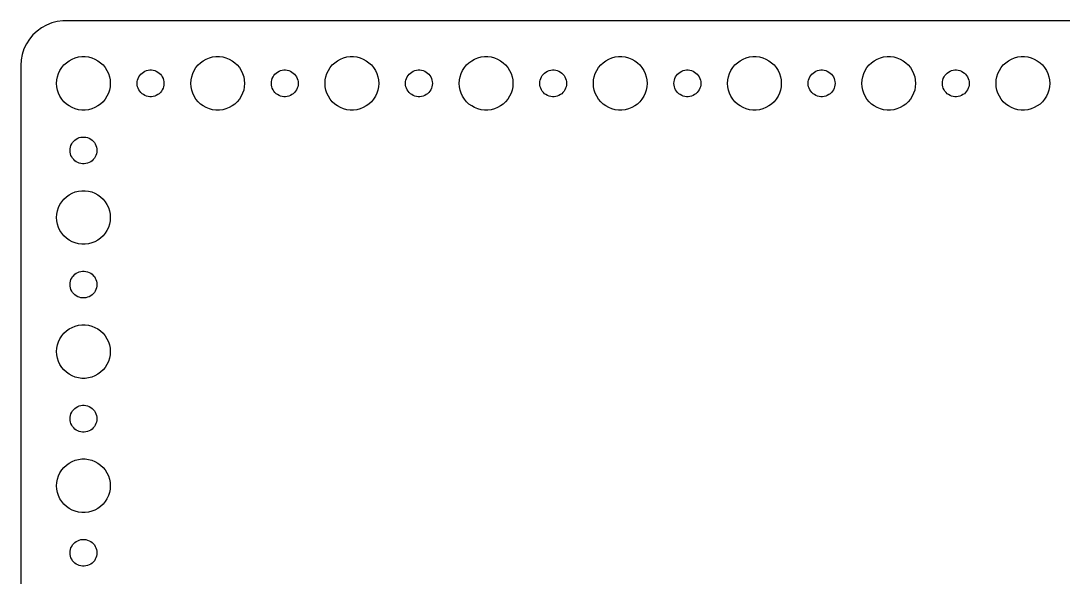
# Model space of a CAD drawing. Header units: metres. Extents: x -120 to 120, y -119 to 119.
# Drawn here: x -119.5 to -3, y 57.3 to 119.5 of the extents above; entities that cross this region are included whole.
import ezdxf

# ---------------------------------------------------------------- set-up
doc = ezdxf.new("R2010")
doc.units = ezdxf.units.M

msp = doc.modelspace()

# ---------------------------------------------------------------- linework, layer by layer
for p, q in [((-116.629, 119.024), (-117.179, 118.722)), ((-116.045, 119.255), (-116.629, 119.024)), ((-115.437, 119.411), (-116.045, 119.255)), ((-114.814, 119.49), (-115.437, 119.411)), ((114.814, 119.49), (-114.814, 119.49)), ((-118.145, 117.923), (-118.545, 117.439)), ((-117.687, 118.353), (-118.145, 117.923)), ((-117.179, 118.722), (-117.687, 118.353)), ((-118.882, 116.909), (-119.149, 116.341)), ((-118.545, 117.439), (-118.882, 116.909)), ((-119.343, 115.743), (-119.461, 115.127)), ((-119.149, 116.341), (-119.343, 115.743)), ((-113.777, 115.214), (-113.427, 115.353)), ((-113.427, 115.353), (-113.062, 115.447)), ((-113.062, 115.447), (-112.688, 115.494)), ((-112.688, 115.494), (-112.312, 115.494)), ((-112.312, 115.494), (-111.938, 115.447)), ((-111.938, 115.447), (-111.573, 115.353)), ((-111.573, 115.353), (-111.223, 115.214)), ((-98.7773, 115.214), (-98.427, 115.353)), ((-98.427, 115.353), (-98.0621, 115.447)), ((-98.0621, 115.447), (-97.6884, 115.494)), ((-97.6884, 115.494), (-97.3116, 115.494)), ((-97.3116, 115.494), (-96.9379, 115.447)), ((-96.9379, 115.447), (-96.573, 115.353)), ((-96.573, 115.353), (-96.2227, 115.214)), ((-83.7773, 115.214), (-83.427, 115.353)), ((-83.427, 115.353), (-83.0621, 115.447)), ((-83.0621, 115.447), (-82.6884, 115.494)), ((-82.6884, 115.494), (-82.3116, 115.494)), ((-82.3116, 115.494), (-81.9379, 115.447)), ((-81.9379, 115.447), (-81.573, 115.353)), ((-81.573, 115.353), (-81.2227, 115.214)), ((-68.7773, 115.214), (-68.427, 115.353)), ((-68.427, 115.353), (-68.0621, 115.447)), ((-68.0621, 115.447), (-67.6884, 115.494)), ((-67.6884, 115.494), (-67.3116, 115.494)), ((-67.3116, 115.494), (-66.9379, 115.447)), ((-66.9379, 115.447), (-66.573, 115.353)), ((-66.573, 115.353), (-66.2227, 115.214)), ((-53.7773, 115.214), (-53.427, 115.353)), ((-53.427, 115.353), (-53.0621, 115.447)), ((-53.0621, 115.447), (-52.6884, 115.494)), ((-52.6884, 115.494), (-52.3116, 115.494)), ((-52.3116, 115.494), (-51.9379, 115.447)), ((-51.9379, 115.447), (-51.5729, 115.353)), ((-51.5729, 115.353), (-51.2227, 115.214)), ((-38.7773, 115.214), (-38.427, 115.353)), ((-38.427, 115.353), (-38.0621, 115.447)), ((-38.0621, 115.447), (-37.6884, 115.494)), ((-37.6884, 115.494), (-37.3116, 115.494)), ((-37.3116, 115.494), (-36.9379, 115.447)), ((-36.9379, 115.447), (-36.5729, 115.353)), ((-36.5729, 115.353), (-36.2227, 115.214)), ((-23.7773, 115.214), (-23.427, 115.353)), ((-23.427, 115.353), (-23.0621, 115.447)), ((-23.0621, 115.447), (-22.6884, 115.494)), ((-22.6884, 115.494), (-22.3116, 115.494)), ((-22.3116, 115.494), (-21.9379, 115.447)), ((-21.9379, 115.447), (-21.5729, 115.353)), ((-21.5729, 115.353), (-21.2227, 115.214)), ((-8.77733, 115.214), (-8.42705, 115.353)), ((-8.42705, 115.353), (-8.06213, 115.447)), ((-8.06213, 115.447), (-7.68837, 115.494)), ((-7.68837, 115.494), (-7.31161, 115.494)), ((-7.31161, 115.494), (-6.93785, 115.447)), ((-6.93785, 115.447), (-6.57294, 115.353)), ((-6.57294, 115.353), (-6.22266, 115.214)), ((-119.461, 115.127), (-119.5, 114.5)), ((-119.5, 114.5), (-119.5, -114.5)), ((-115.129, 113.945), (-114.927, 114.263)), ((-114.927, 114.263), (-114.687, 114.554)), ((-114.687, 114.554), (-114.412, 114.812)), ((-114.412, 114.812), (-114.107, 115.033)), ((-114.107, 115.033), (-113.777, 115.214)), ((-111.223, 115.214), (-110.893, 115.033)), ((-110.893, 115.033), (-110.588, 114.812)), ((-110.588, 114.812), (-110.313, 114.554)), ((-110.313, 114.554), (-110.073, 114.263)), ((-110.073, 114.263), (-109.871, 113.945)), ((-100.129, 113.945), (-99.927, 114.263)), ((-99.927, 114.263), (-99.6869, 114.554)), ((-99.6869, 114.554), (-99.4123, 114.812)), ((-99.4123, 114.812), (-99.1075, 115.033)), ((-99.1075, 115.033), (-98.7773, 115.214)), ((-96.2227, 115.214), (-95.8925, 115.033)), ((-95.8925, 115.033), (-95.5877, 114.812)), ((-95.5877, 114.812), (-95.3131, 114.554)), ((-95.3131, 114.554), (-95.073, 114.263)), ((-95.073, 114.263), (-94.8711, 113.945)), ((-85.1289, 113.945), (-84.927, 114.263)), ((-84.927, 114.263), (-84.6869, 114.554)), ((-84.6869, 114.554), (-84.4123, 114.812)), ((-84.4123, 114.812), (-84.1075, 115.033)), ((-84.1075, 115.033), (-83.7773, 115.214)), ((-81.2227, 115.214), (-80.8925, 115.033)), ((-80.8925, 115.033), (-80.5877, 114.812)), ((-80.5877, 114.812), (-80.3131, 114.554)), ((-80.3131, 114.554), (-80.073, 114.263)), ((-80.073, 114.263), (-79.8711, 113.945)), ((-70.1289, 113.945), (-69.927, 114.263)), ((-69.927, 114.263), (-69.6869, 114.554)), ((-69.6869, 114.554), (-69.4123, 114.812)), ((-69.4123, 114.812), (-69.1075, 115.033)), ((-69.1075, 115.033), (-68.7773, 115.214)), ((-66.2227, 115.214), (-65.8925, 115.033)), ((-65.8925, 115.033), (-65.5877, 114.812)), ((-65.5877, 114.812), (-65.3131, 114.554)), ((-65.3131, 114.554), (-65.073, 114.263)), ((-65.073, 114.263), (-64.8711, 113.945)), ((-55.1289, 113.945), (-54.927, 114.263)), ((-54.927, 114.263), (-54.6869, 114.554)), ((-54.6869, 114.554), (-54.4123, 114.812)), ((-54.4123, 114.812), (-54.1075, 115.033)), ((-54.1075, 115.033), (-53.7773, 115.214)), ((-51.2227, 115.214), (-50.8925, 115.033)), ((-50.8925, 115.033), (-50.5877, 114.812)), ((-50.5877, 114.812), (-50.3131, 114.554)), ((-50.3131, 114.554), (-50.0729, 114.263)), ((-50.0729, 114.263), (-49.8711, 113.945)), ((-40.1289, 113.945), (-39.927, 114.263)), ((-39.927, 114.263), (-39.6869, 114.554)), ((-39.6869, 114.554), (-39.4123, 114.812)), ((-39.4123, 114.812), (-39.1075, 115.033)), ((-39.1075, 115.033), (-38.7773, 115.214)), ((-36.2227, 115.214), (-35.8925, 115.033)), ((-35.8925, 115.033), (-35.5877, 114.812)), ((-35.5877, 114.812), (-35.3131, 114.554)), ((-35.3131, 114.554), (-35.0729, 114.263)), ((-35.0729, 114.263), (-34.8711, 113.945)), ((-25.1289, 113.945), (-24.927, 114.263)), ((-24.927, 114.263), (-24.6869, 114.554)), ((-24.6869, 114.554), (-24.4123, 114.812)), ((-24.4123, 114.812), (-24.1075, 115.033)), ((-24.1075, 115.033), (-23.7773, 115.214)), ((-21.2227, 115.214), (-20.8925, 115.033)), ((-20.8925, 115.033), (-20.5877, 114.812)), ((-20.5877, 114.812), (-20.3131, 114.554)), ((-20.3131, 114.554), (-20.0729, 114.263)), ((-20.0729, 114.263), (-19.8711, 113.945)), ((-10.1289, 113.945), (-9.92705, 114.263)), ((-9.92705, 114.263), (-9.6869, 114.554)), ((-9.6869, 114.554), (-9.41226, 114.812)), ((-9.41226, 114.812), (-9.10747, 115.033)), ((-9.10747, 115.033), (-8.77733, 115.214)), ((-6.22266, 115.214), (-5.89252, 115.033)), ((-5.89252, 115.033), (-5.58772, 114.812)), ((-5.58772, 114.812), (-5.31308, 114.554)), ((-5.31308, 114.554), (-5.07294, 114.263)), ((-5.07294, 114.263), (-4.87108, 113.945)), ((-115.476, 112.876), (-115.406, 113.246)), ((-115.406, 113.246), (-115.289, 113.604)), ((-115.289, 113.604), (-115.129, 113.945)), ((-109.871, 113.945), (-109.711, 113.604)), ((-109.711, 113.604), (-109.594, 113.246)), ((-109.594, 113.246), (-109.524, 112.876)), ((-106.453, 112.873), (-106.395, 113.052)), ((-106.395, 113.052), (-106.314, 113.223)), ((-106.314, 113.223), (-106.214, 113.382)), ((-106.214, 113.382), (-106.093, 113.527)), ((-106.093, 113.527), (-105.956, 113.656)), ((-105.956, 113.656), (-105.804, 113.766)), ((-105.804, 113.766), (-105.639, 113.857)), ((-105.639, 113.857), (-105.464, 113.927)), ((-105.464, 113.927), (-105.281, 113.973)), ((-105.281, 113.973), (-105.094, 113.997)), ((-105.094, 113.997), (-104.906, 113.997)), ((-104.906, 113.997), (-104.719, 113.973)), ((-104.719, 113.973), (-104.536, 113.927)), ((-104.536, 113.927), (-104.361, 113.857)), ((-104.361, 113.857), (-104.196, 113.766)), ((-104.196, 113.766), (-104.044, 113.656)), ((-104.044, 113.656), (-103.907, 113.527)), ((-103.907, 113.527), (-103.786, 113.382)), ((-103.786, 113.382), (-103.686, 113.223)), ((-103.686, 113.223), (-103.605, 113.052)), ((-103.605, 113.052), (-103.547, 112.873)), ((-100.476, 112.876), (-100.406, 113.246)), ((-100.406, 113.246), (-100.289, 113.604)), ((-100.289, 113.604), (-100.129, 113.945)), ((-94.8711, 113.945), (-94.7107, 113.604)), ((-94.7107, 113.604), (-94.5943, 113.246)), ((-94.5943, 113.246), (-94.5237, 112.876)), ((-91.4529, 112.873), (-91.3947, 113.052)), ((-91.3947, 113.052), (-91.3145, 113.223)), ((-91.3145, 113.223), (-91.2135, 113.382)), ((-91.2135, 113.382), (-91.0934, 113.527)), ((-91.0934, 113.527), (-90.9561, 113.656)), ((-90.9561, 113.656), (-90.8037, 113.766)), ((-90.8037, 113.766), (-90.6387, 113.857)), ((-90.6387, 113.857), (-90.4635, 113.927)), ((-90.4635, 113.927), (-90.2811, 113.973)), ((-90.2811, 113.973), (-90.0942, 113.997)), ((-90.0942, 113.997), (-89.9058, 113.997)), ((-89.9058, 113.997), (-89.7189, 113.973)), ((-89.7189, 113.973), (-89.5365, 113.927)), ((-89.5365, 113.927), (-89.3613, 113.857)), ((-89.3613, 113.857), (-89.1963, 113.766)), ((-89.1963, 113.766), (-89.0439, 113.656)), ((-89.0439, 113.656), (-88.9065, 113.527)), ((-88.9065, 113.527), (-88.7865, 113.382)), ((-88.7865, 113.382), (-88.6855, 113.223)), ((-88.6855, 113.223), (-88.6053, 113.052)), ((-88.6053, 113.052), (-88.5471, 112.873)), ((-85.4763, 112.876), (-85.4057, 113.246)), ((-85.4057, 113.246), (-85.2893, 113.604)), ((-85.2893, 113.604), (-85.1289, 113.945)), ((-79.8711, 113.945), (-79.7107, 113.604)), ((-79.7107, 113.604), (-79.5943, 113.246)), ((-79.5943, 113.246), (-79.5237, 112.876)), ((-76.4529, 112.873), (-76.3947, 113.052)), ((-76.3947, 113.052), (-76.3145, 113.223)), ((-76.3145, 113.223), (-76.2135, 113.382)), ((-76.2135, 113.382), (-76.0934, 113.527)), ((-76.0934, 113.527), (-75.9561, 113.656)), ((-75.9561, 113.656), (-75.8037, 113.766)), ((-75.8037, 113.766), (-75.6387, 113.857)), ((-75.6387, 113.857), (-75.4635, 113.927)), ((-75.4635, 113.927), (-75.2811, 113.973)), ((-75.2811, 113.973), (-75.0942, 113.997)), ((-75.0942, 113.997), (-74.9058, 113.997)), ((-74.9058, 113.997), (-74.7189, 113.973)), ((-74.7189, 113.973), (-74.5365, 113.927)), ((-74.5365, 113.927), (-74.3613, 113.857)), ((-74.3613, 113.857), (-74.1963, 113.766)), ((-74.1963, 113.766), (-74.0439, 113.656)), ((-74.0439, 113.656), (-73.9065, 113.527)), ((-73.9065, 113.527), (-73.7865, 113.382)), ((-73.7865, 113.382), (-73.6855, 113.223)), ((-73.6855, 113.223), (-73.6053, 113.052)), ((-73.6053, 113.052), (-73.5471, 112.873)), ((-70.4763, 112.876), (-70.4057, 113.246)), ((-70.4057, 113.246), (-70.2893, 113.604)), ((-70.2893, 113.604), (-70.1289, 113.945)), ((-64.8711, 113.945), (-64.7107, 113.604)), ((-64.7107, 113.604), (-64.5943, 113.246)), ((-64.5943, 113.246), (-64.5237, 112.876)), ((-61.4529, 112.873), (-61.3947, 113.052)), ((-61.3947, 113.052), (-61.3145, 113.223)), ((-61.3145, 113.223), (-61.2135, 113.382)), ((-61.2135, 113.382), (-61.0934, 113.527)), ((-61.0934, 113.527), (-60.9561, 113.656)), ((-60.9561, 113.656), (-60.8037, 113.766)), ((-60.8037, 113.766), (-60.6387, 113.857)), ((-60.6387, 113.857), (-60.4635, 113.927)), ((-60.4635, 113.927), (-60.2811, 113.973)), ((-60.2811, 113.973), (-60.0942, 113.997)), ((-60.0942, 113.997), (-59.9058, 113.997)), ((-59.9058, 113.997), (-59.7189, 113.973)), ((-59.7189, 113.973), (-59.5365, 113.927)), ((-59.5365, 113.927), (-59.3613, 113.857)), ((-59.3613, 113.857), (-59.1963, 113.766)), ((-59.1963, 113.766), (-59.0439, 113.656)), ((-59.0439, 113.656), (-58.9065, 113.527)), ((-58.9065, 113.527), (-58.7865, 113.382)), ((-58.7865, 113.382), (-58.6855, 113.223)), ((-58.6855, 113.223), (-58.6053, 113.052)), ((-58.6053, 113.052), (-58.5471, 112.873)), ((-55.4763, 112.876), (-55.4057, 113.246)), ((-55.4057, 113.246), (-55.2893, 113.604)), ((-55.2893, 113.604), (-55.1289, 113.945)), ((-49.8711, 113.945), (-49.7107, 113.604)), ((-49.7107, 113.604), (-49.5942, 113.246)), ((-49.5942, 113.246), (-49.5237, 112.876)), ((-46.4529, 112.873), (-46.3947, 113.052)), ((-46.3947, 113.052), (-46.3145, 113.223)), ((-46.3145, 113.223), (-46.2135, 113.382)), ((-46.2135, 113.382), (-46.0934, 113.527)), ((-46.0934, 113.527), (-45.9561, 113.656)), ((-45.9561, 113.656), (-45.8037, 113.766)), ((-45.8037, 113.766), (-45.6387, 113.857)), ((-45.6387, 113.857), (-45.4635, 113.927)), ((-45.4635, 113.927), (-45.2811, 113.973)), ((-45.2811, 113.973), (-45.0942, 113.997)), ((-45.0942, 113.997), (-44.9058, 113.997)), ((-44.9058, 113.997), (-44.7189, 113.973)), ((-44.7189, 113.973), (-44.5365, 113.927)), ((-44.5365, 113.927), (-44.3613, 113.857)), ((-44.3613, 113.857), (-44.1963, 113.766)), ((-44.1963, 113.766), (-44.0439, 113.656)), ((-44.0439, 113.656), (-43.9065, 113.527)), ((-43.9065, 113.527), (-43.7865, 113.382)), ((-43.7865, 113.382), (-43.6855, 113.223)), ((-43.6855, 113.223), (-43.6053, 113.052)), ((-43.6053, 113.052), (-43.5471, 112.873)), ((-40.4763, 112.876), (-40.4057, 113.246)), ((-40.4057, 113.246), (-40.2893, 113.604)), ((-40.2893, 113.604), (-40.1289, 113.945)), ((-34.8711, 113.945), (-34.7107, 113.604)), ((-34.7107, 113.604), (-34.5942, 113.246)), ((-34.5942, 113.246), (-34.5237, 112.876)), ((-31.4529, 112.873), (-31.3947, 113.052)), ((-31.3947, 113.052), (-31.3145, 113.223)), ((-31.3145, 113.223), (-31.2135, 113.382)), ((-31.2135, 113.382), (-31.0934, 113.527)), ((-31.0934, 113.527), (-30.9561, 113.656)), ((-30.9561, 113.656), (-30.8037, 113.766)), ((-30.8037, 113.766), (-30.6387, 113.857)), ((-30.6387, 113.857), (-30.4635, 113.927)), ((-30.4635, 113.927), (-30.2811, 113.973)), ((-30.2811, 113.973), (-30.0942, 113.997)), ((-30.0942, 113.997), (-29.9058, 113.997)), ((-29.9058, 113.997), (-29.7189, 113.973)), ((-29.7189, 113.973), (-29.5365, 113.927)), ((-29.5365, 113.927), (-29.3613, 113.857)), ((-29.3613, 113.857), (-29.1963, 113.766)), ((-29.1963, 113.766), (-29.0439, 113.656)), ((-29.0439, 113.656), (-28.9065, 113.527)), ((-28.9065, 113.527), (-28.7865, 113.382)), ((-28.7865, 113.382), (-28.6855, 113.223)), ((-28.6855, 113.223), (-28.6053, 113.052)), ((-28.6053, 113.052), (-28.5471, 112.873)), ((-25.4763, 112.876), (-25.4057, 113.246)), ((-25.4057, 113.246), (-25.2893, 113.604)), ((-25.2893, 113.604), (-25.1289, 113.945)), ((-19.8711, 113.945), (-19.7107, 113.604)), ((-19.7107, 113.604), (-19.5942, 113.246)), ((-19.5942, 113.246), (-19.5237, 112.876)), ((-16.4529, 112.873), (-16.3947, 113.052)), ((-16.3947, 113.052), (-16.3145, 113.223)), ((-16.3145, 113.223), (-16.2135, 113.382)), ((-16.2135, 113.382), (-16.0934, 113.527)), ((-16.0934, 113.527), (-15.9561, 113.656)), ((-15.9561, 113.656), (-15.8037, 113.766)), ((-15.8037, 113.766), (-15.6387, 113.857)), ((-15.6387, 113.857), (-15.4635, 113.927)), ((-15.4635, 113.927), (-15.2811, 113.973)), ((-15.2811, 113.973), (-15.0942, 113.997)), ((-15.0942, 113.997), (-14.9058, 113.997)), ((-14.9058, 113.997), (-14.7189, 113.973)), ((-14.7189, 113.973), (-14.5365, 113.927)), ((-14.5365, 113.927), (-14.3613, 113.857)), ((-14.3613, 113.857), (-14.1963, 113.766)), ((-14.1963, 113.766), (-14.0439, 113.656)), ((-14.0439, 113.656), (-13.9065, 113.527)), ((-13.9065, 113.527), (-13.7865, 113.382)), ((-13.7865, 113.382), (-13.6855, 113.223)), ((-13.6855, 113.223), (-13.6053, 113.052)), ((-13.6053, 113.052), (-13.5471, 112.873)), ((-10.4763, 112.876), (-10.4057, 113.246)), ((-10.4057, 113.246), (-10.2893, 113.604)), ((-10.2893, 113.604), (-10.1289, 113.945)), ((-4.87108, 113.945), (-4.71066, 113.604)), ((-4.71066, 113.604), (-4.59424, 113.246)), ((-4.59424, 113.246), (-4.52365, 112.876)), ((-115.5, 112.5), (-115.476, 112.876)), ((-115.476, 112.124), (-115.5, 112.5)), ((-115.406, 111.754), (-115.476, 112.124)), ((-109.524, 112.124), (-109.594, 111.754)), ((-109.524, 112.876), (-109.5, 112.5)), ((-109.5, 112.5), (-109.524, 112.124)), ((-106.5, 112.5), (-106.488, 112.688)), ((-106.488, 112.312), (-106.5, 112.5)), ((-106.488, 112.688), (-106.453, 112.873)), ((-106.453, 112.127), (-106.488, 112.312)), ((-106.395, 111.948), (-106.453, 112.127)), ((-106.314, 111.777), (-106.395, 111.948)), ((-103.605, 111.948), (-103.686, 111.777)), ((-103.547, 112.127), (-103.605, 111.948)), ((-103.547, 112.873), (-103.512, 112.688)), ((-103.512, 112.312), (-103.547, 112.127)), ((-103.512, 112.688), (-103.5, 112.5)), ((-103.5, 112.5), (-103.512, 112.312)), ((-100.5, 112.5), (-100.476, 112.876)), ((-100.476, 112.124), (-100.5, 112.5)), ((-100.406, 111.754), (-100.476, 112.124)), ((-94.5237, 112.124), (-94.5943, 111.754)), ((-94.5237, 112.876), (-94.5, 112.5)), ((-94.5, 112.5), (-94.5237, 112.124)), ((-91.5, 112.5), (-91.4882, 112.688)), ((-91.4882, 112.312), (-91.5, 112.5)), ((-91.4882, 112.688), (-91.4529, 112.873)), ((-91.4529, 112.127), (-91.4882, 112.312)), ((-91.3947, 111.948), (-91.4529, 112.127)), ((-91.3145, 111.777), (-91.3947, 111.948)), ((-88.6053, 111.948), (-88.6855, 111.777)), ((-88.5471, 112.127), (-88.6053, 111.948)), ((-88.5471, 112.873), (-88.5118, 112.688)), ((-88.5118, 112.312), (-88.5471, 112.127)), ((-88.5118, 112.688), (-88.5, 112.5)), ((-88.5, 112.5), (-88.5118, 112.312)), ((-85.5, 112.5), (-85.4763, 112.876)), ((-85.4763, 112.124), (-85.5, 112.5)), ((-85.4057, 111.754), (-85.4763, 112.124)), ((-79.5237, 112.124), (-79.5943, 111.754)), ((-79.5237, 112.876), (-79.5, 112.5)), ((-79.5, 112.5), (-79.5237, 112.124)), ((-76.5, 112.5), (-76.4882, 112.688)), ((-76.4882, 112.312), (-76.5, 112.5)), ((-76.4882, 112.688), (-76.4529, 112.873)), ((-76.4529, 112.127), (-76.4882, 112.312)), ((-76.3947, 111.948), (-76.4529, 112.127)), ((-76.3145, 111.777), (-76.3947, 111.948)), ((-73.6053, 111.948), (-73.6855, 111.777)), ((-73.5471, 112.127), (-73.6053, 111.948)), ((-73.5471, 112.873), (-73.5118, 112.688)), ((-73.5118, 112.312), (-73.5471, 112.127)), ((-73.5118, 112.688), (-73.5, 112.5)), ((-73.5, 112.5), (-73.5118, 112.312)), ((-70.5, 112.5), (-70.4763, 112.876)), ((-70.4763, 112.124), (-70.5, 112.5)), ((-70.4057, 111.754), (-70.4763, 112.124)), ((-64.5237, 112.124), (-64.5943, 111.754)), ((-64.5237, 112.876), (-64.5, 112.5)), ((-64.5, 112.5), (-64.5237, 112.124)), ((-61.5, 112.5), (-61.4882, 112.688)), ((-61.4882, 112.312), (-61.5, 112.5)), ((-61.4882, 112.688), (-61.4529, 112.873)), ((-61.4529, 112.127), (-61.4882, 112.312)), ((-61.3947, 111.948), (-61.4529, 112.127)), ((-61.3145, 111.777), (-61.3947, 111.948)), ((-58.6053, 111.948), (-58.6855, 111.777)), ((-58.5471, 112.127), (-58.6053, 111.948)), ((-58.5471, 112.873), (-58.5118, 112.688)), ((-58.5118, 112.312), (-58.5471, 112.127)), ((-58.5118, 112.688), (-58.5, 112.5)), ((-58.5, 112.5), (-58.5118, 112.312)), ((-55.5, 112.5), (-55.4763, 112.876)), ((-55.4763, 112.124), (-55.5, 112.5)), ((-55.4057, 111.754), (-55.4763, 112.124)), ((-49.5237, 112.124), (-49.5942, 111.754)), ((-49.5237, 112.876), (-49.5, 112.5)), ((-49.5, 112.5), (-49.5237, 112.124)), ((-46.5, 112.5), (-46.4882, 112.688)), ((-46.4882, 112.312), (-46.5, 112.5)), ((-46.4882, 112.688), (-46.4529, 112.873)), ((-46.4529, 112.127), (-46.4882, 112.312)), ((-46.3947, 111.948), (-46.4529, 112.127)), ((-46.3145, 111.777), (-46.3947, 111.948)), ((-43.6053, 111.948), (-43.6855, 111.777)), ((-43.5471, 112.127), (-43.6053, 111.948)), ((-43.5471, 112.873), (-43.5118, 112.688)), ((-43.5118, 112.312), (-43.5471, 112.127)), ((-43.5118, 112.688), (-43.5, 112.5)), ((-43.5, 112.5), (-43.5118, 112.312)), ((-40.5, 112.5), (-40.4763, 112.876)), ((-40.4763, 112.124), (-40.5, 112.5)), ((-40.4057, 111.754), (-40.4763, 112.124)), ((-34.5237, 112.124), (-34.5942, 111.754)), ((-34.5237, 112.876), (-34.5, 112.5)), ((-34.5, 112.5), (-34.5237, 112.124)), ((-31.5, 112.5), (-31.4882, 112.688)), ((-31.4882, 112.312), (-31.5, 112.5)), ((-31.4882, 112.688), (-31.4529, 112.873)), ((-31.4529, 112.127), (-31.4882, 112.312)), ((-31.3947, 111.948), (-31.4529, 112.127)), ((-31.3145, 111.777), (-31.3947, 111.948)), ((-28.6053, 111.948), (-28.6855, 111.777)), ((-28.5471, 112.127), (-28.6053, 111.948)), ((-28.5471, 112.873), (-28.5118, 112.688)), ((-28.5118, 112.312), (-28.5471, 112.127)), ((-28.5118, 112.688), (-28.5, 112.5)), ((-28.5, 112.5), (-28.5118, 112.312)), ((-25.5, 112.5), (-25.4763, 112.876)), ((-25.4763, 112.124), (-25.5, 112.5)), ((-25.4057, 111.754), (-25.4763, 112.124)), ((-19.5237, 112.124), (-19.5942, 111.754)), ((-19.5237, 112.876), (-19.5, 112.5)), ((-19.5, 112.5), (-19.5237, 112.124)), ((-16.5, 112.5), (-16.4882, 112.688)), ((-16.4882, 112.312), (-16.5, 112.5)), ((-16.4882, 112.688), (-16.4529, 112.873)), ((-16.4529, 112.127), (-16.4882, 112.312)), ((-16.3947, 111.948), (-16.4529, 112.127)), ((-16.3145, 111.777), (-16.3947, 111.948)), ((-13.6053, 111.948), (-13.6855, 111.777)), ((-13.5471, 112.127), (-13.6053, 111.948)), ((-13.5471, 112.873), (-13.5118, 112.688)), ((-13.5118, 112.312), (-13.5471, 112.127)), ((-13.5118, 112.688), (-13.5, 112.5)), ((-13.5, 112.5), (-13.5118, 112.312)), ((-10.5, 112.5), (-10.4763, 112.876)), ((-10.4763, 112.124), (-10.5, 112.5)), ((-10.4057, 111.754), (-10.4763, 112.124)), ((-4.52365, 112.124), (-4.59424, 111.754)), ((-4.52365, 112.876), (-4.5, 112.5)), ((-4.5, 112.5), (-4.52365, 112.124)), ((-115.289, 111.396), (-115.406, 111.754)), ((-115.129, 111.055), (-115.289, 111.396)), ((-114.927, 110.737), (-115.129, 111.055)), ((-114.687, 110.446), (-114.927, 110.737)), ((-110.073, 110.737), (-110.313, 110.446)), ((-109.871, 111.055), (-110.073, 110.737)), ((-109.711, 111.396), (-109.871, 111.055)), ((-109.594, 111.754), (-109.711, 111.396)), ((-106.214, 111.618), (-106.314, 111.777)), ((-106.093, 111.473), (-106.214, 111.618)), ((-105.956, 111.344), (-106.093, 111.473)), ((-105.804, 111.234), (-105.956, 111.344)), ((-105.639, 111.143), (-105.804, 111.234)), ((-105.464, 111.073), (-105.639, 111.143)), ((-105.281, 111.027), (-105.464, 111.073)), ((-105.094, 111.003), (-105.281, 111.027)), ((-104.906, 111.003), (-105.094, 111.003)), ((-104.719, 111.027), (-104.906, 111.003)), ((-104.536, 111.073), (-104.719, 111.027)), ((-104.361, 111.143), (-104.536, 111.073)), ((-104.196, 111.234), (-104.361, 111.143)), ((-104.044, 111.344), (-104.196, 111.234)), ((-103.907, 111.473), (-104.044, 111.344)), ((-103.786, 111.618), (-103.907, 111.473)), ((-103.686, 111.777), (-103.786, 111.618)), ((-100.289, 111.396), (-100.406, 111.754)), ((-100.129, 111.055), (-100.289, 111.396)), ((-99.927, 110.737), (-100.129, 111.055)), ((-99.6869, 110.446), (-99.927, 110.737)), ((-95.073, 110.737), (-95.3131, 110.446)), ((-94.8711, 111.055), (-95.073, 110.737)), ((-94.7107, 111.396), (-94.8711, 111.055)), ((-94.5943, 111.754), (-94.7107, 111.396)), ((-91.2135, 111.618), (-91.3145, 111.777)), ((-91.0934, 111.473), (-91.2135, 111.618)), ((-90.9561, 111.344), (-91.0934, 111.473)), ((-90.8037, 111.234), (-90.9561, 111.344)), ((-90.6387, 111.143), (-90.8037, 111.234)), ((-90.4635, 111.073), (-90.6387, 111.143)), ((-90.2811, 111.027), (-90.4635, 111.073)), ((-90.0942, 111.003), (-90.2811, 111.027)), ((-89.9058, 111.003), (-90.0942, 111.003)), ((-89.7189, 111.027), (-89.9058, 111.003)), ((-89.5365, 111.073), (-89.7189, 111.027)), ((-89.3613, 111.143), (-89.5365, 111.073)), ((-89.1963, 111.234), (-89.3613, 111.143)), ((-89.0439, 111.344), (-89.1963, 111.234)), ((-88.9065, 111.473), (-89.0439, 111.344)), ((-88.7865, 111.618), (-88.9065, 111.473)), ((-88.6855, 111.777), (-88.7865, 111.618)), ((-85.2893, 111.396), (-85.4057, 111.754)), ((-85.1289, 111.055), (-85.2893, 111.396)), ((-84.927, 110.737), (-85.1289, 111.055)), ((-84.6869, 110.446), (-84.927, 110.737)), ((-80.073, 110.737), (-80.3131, 110.446)), ((-79.8711, 111.055), (-80.073, 110.737)), ((-79.7107, 111.396), (-79.8711, 111.055)), ((-79.5943, 111.754), (-79.7107, 111.396)), ((-76.2135, 111.618), (-76.3145, 111.777)), ((-76.0934, 111.473), (-76.2135, 111.618)), ((-75.9561, 111.344), (-76.0934, 111.473)), ((-75.8037, 111.234), (-75.9561, 111.344)), ((-75.6387, 111.143), (-75.8037, 111.234)), ((-75.4635, 111.073), (-75.6387, 111.143)), ((-75.2811, 111.027), (-75.4635, 111.073)), ((-75.0942, 111.003), (-75.2811, 111.027)), ((-74.9058, 111.003), (-75.0942, 111.003)), ((-74.7189, 111.027), (-74.9058, 111.003)), ((-74.5365, 111.073), (-74.7189, 111.027)), ((-74.3613, 111.143), (-74.5365, 111.073)), ((-74.1963, 111.234), (-74.3613, 111.143)), ((-74.0439, 111.344), (-74.1963, 111.234)), ((-73.9065, 111.473), (-74.0439, 111.344)), ((-73.7865, 111.618), (-73.9065, 111.473)), ((-73.6855, 111.777), (-73.7865, 111.618)), ((-70.2893, 111.396), (-70.4057, 111.754)), ((-70.1289, 111.055), (-70.2893, 111.396)), ((-69.927, 110.737), (-70.1289, 111.055)), ((-69.6869, 110.446), (-69.927, 110.737)), ((-65.073, 110.737), (-65.3131, 110.446)), ((-64.8711, 111.055), (-65.073, 110.737)), ((-64.7107, 111.396), (-64.8711, 111.055)), ((-64.5943, 111.754), (-64.7107, 111.396)), ((-61.2135, 111.618), (-61.3145, 111.777)), ((-61.0934, 111.473), (-61.2135, 111.618)), ((-60.9561, 111.344), (-61.0934, 111.473)), ((-60.8037, 111.234), (-60.9561, 111.344)), ((-60.6387, 111.143), (-60.8037, 111.234)), ((-60.4635, 111.073), (-60.6387, 111.143)), ((-60.2811, 111.027), (-60.4635, 111.073)), ((-60.0942, 111.003), (-60.2811, 111.027)), ((-59.9058, 111.003), (-60.0942, 111.003)), ((-59.7189, 111.027), (-59.9058, 111.003)), ((-59.5365, 111.073), (-59.7189, 111.027)), ((-59.3613, 111.143), (-59.5365, 111.073)), ((-59.1963, 111.234), (-59.3613, 111.143)), ((-59.0439, 111.344), (-59.1963, 111.234)), ((-58.9065, 111.473), (-59.0439, 111.344)), ((-58.7865, 111.618), (-58.9065, 111.473)), ((-58.6855, 111.777), (-58.7865, 111.618)), ((-55.2893, 111.396), (-55.4057, 111.754)), ((-55.1289, 111.055), (-55.2893, 111.396)), ((-54.927, 110.737), (-55.1289, 111.055)), ((-54.6869, 110.446), (-54.927, 110.737)), ((-50.0729, 110.737), (-50.3131, 110.446)), ((-49.8711, 111.055), (-50.0729, 110.737)), ((-49.7107, 111.396), (-49.8711, 111.055)), ((-49.5942, 111.754), (-49.7107, 111.396)), ((-46.2135, 111.618), (-46.3145, 111.777)), ((-46.0934, 111.473), (-46.2135, 111.618)), ((-45.9561, 111.344), (-46.0934, 111.473)), ((-45.8037, 111.234), (-45.9561, 111.344)), ((-45.6387, 111.143), (-45.8037, 111.234)), ((-45.4635, 111.073), (-45.6387, 111.143)), ((-45.2811, 111.027), (-45.4635, 111.073)), ((-45.0942, 111.003), (-45.2811, 111.027)), ((-44.9058, 111.003), (-45.0942, 111.003)), ((-44.7189, 111.027), (-44.9058, 111.003)), ((-44.5365, 111.073), (-44.7189, 111.027)), ((-44.3613, 111.143), (-44.5365, 111.073)), ((-44.1963, 111.234), (-44.3613, 111.143)), ((-44.0439, 111.344), (-44.1963, 111.234)), ((-43.9065, 111.473), (-44.0439, 111.344)), ((-43.7865, 111.618), (-43.9065, 111.473)), ((-43.6855, 111.777), (-43.7865, 111.618)), ((-40.2893, 111.396), (-40.4057, 111.754)), ((-40.1289, 111.055), (-40.2893, 111.396)), ((-39.927, 110.737), (-40.1289, 111.055)), ((-39.6869, 110.446), (-39.927, 110.737)), ((-35.0729, 110.737), (-35.3131, 110.446)), ((-34.8711, 111.055), (-35.0729, 110.737)), ((-34.7107, 111.396), (-34.8711, 111.055)), ((-34.5942, 111.754), (-34.7107, 111.396)), ((-31.2135, 111.618), (-31.3145, 111.777)), ((-31.0934, 111.473), (-31.2135, 111.618)), ((-30.9561, 111.344), (-31.0934, 111.473)), ((-30.8037, 111.234), (-30.9561, 111.344)), ((-30.6387, 111.143), (-30.8037, 111.234)), ((-30.4635, 111.073), (-30.6387, 111.143)), ((-30.2811, 111.027), (-30.4635, 111.073)), ((-30.0942, 111.003), (-30.2811, 111.027)), ((-29.9058, 111.003), (-30.0942, 111.003)), ((-29.7189, 111.027), (-29.9058, 111.003)), ((-29.5365, 111.073), (-29.7189, 111.027)), ((-29.3613, 111.143), (-29.5365, 111.073)), ((-29.1963, 111.234), (-29.3613, 111.143)), ((-29.0439, 111.344), (-29.1963, 111.234)), ((-28.9065, 111.473), (-29.0439, 111.344)), ((-28.7865, 111.618), (-28.9065, 111.473)), ((-28.6855, 111.777), (-28.7865, 111.618)), ((-25.2893, 111.396), (-25.4057, 111.754)), ((-25.1289, 111.055), (-25.2893, 111.396)), ((-24.927, 110.737), (-25.1289, 111.055)), ((-24.6869, 110.446), (-24.927, 110.737)), ((-20.0729, 110.737), (-20.3131, 110.446)), ((-19.8711, 111.055), (-20.0729, 110.737)), ((-19.7107, 111.396), (-19.8711, 111.055)), ((-19.5942, 111.754), (-19.7107, 111.396)), ((-16.2135, 111.618), (-16.3145, 111.777)), ((-16.0934, 111.473), (-16.2135, 111.618)), ((-15.9561, 111.344), (-16.0934, 111.473)), ((-15.8037, 111.234), (-15.9561, 111.344)), ((-15.6387, 111.143), (-15.8037, 111.234)), ((-15.4635, 111.073), (-15.6387, 111.143)), ((-15.2811, 111.027), (-15.4635, 111.073)), ((-15.0942, 111.003), (-15.2811, 111.027)), ((-14.9058, 111.003), (-15.0942, 111.003)), ((-14.7189, 111.027), (-14.9058, 111.003)), ((-14.5365, 111.073), (-14.7189, 111.027)), ((-14.3613, 111.143), (-14.5365, 111.073)), ((-14.1963, 111.234), (-14.3613, 111.143)), ((-14.0439, 111.344), (-14.1963, 111.234)), ((-13.9065, 111.473), (-14.0439, 111.344)), ((-13.7865, 111.618), (-13.9065, 111.473)), ((-13.6855, 111.777), (-13.7865, 111.618)), ((-10.2893, 111.396), (-10.4057, 111.754)), ((-10.1289, 111.055), (-10.2893, 111.396)), ((-9.92705, 110.737), (-10.1289, 111.055)), ((-9.6869, 110.446), (-9.92705, 110.737)), ((-5.07294, 110.737), (-5.31308, 110.446)), ((-4.87108, 111.055), (-5.07294, 110.737)), ((-4.71066, 111.396), (-4.87108, 111.055)), ((-4.59424, 111.754), (-4.71066, 111.396)), ((-114.412, 110.188), (-114.687, 110.446)), ((-114.107, 109.967), (-114.412, 110.188)), ((-113.777, 109.786), (-114.107, 109.967)), ((-113.427, 109.647), (-113.777, 109.786)), ((-113.062, 109.553), (-113.427, 109.647)), ((-112.688, 109.506), (-113.062, 109.553)), ((-111.938, 109.553), (-112.312, 109.506)), ((-111.573, 109.647), (-111.938, 109.553)), ((-111.223, 109.786), (-111.573, 109.647)), ((-110.893, 109.967), (-111.223, 109.786)), ((-110.588, 110.188), (-110.893, 109.967)), ((-110.313, 110.446), (-110.588, 110.188)), ((-99.4123, 110.188), (-99.6869, 110.446)), ((-99.1075, 109.967), (-99.4123, 110.188)), ((-98.7773, 109.786), (-99.1075, 109.967)), ((-98.427, 109.647), (-98.7773, 109.786)), ((-98.0621, 109.553), (-98.427, 109.647)), ((-97.6884, 109.506), (-98.0621, 109.553)), ((-96.9379, 109.553), (-97.3116, 109.506)), ((-96.573, 109.647), (-96.9379, 109.553)), ((-96.2227, 109.786), (-96.573, 109.647)), ((-95.8925, 109.967), (-96.2227, 109.786)), ((-95.5877, 110.188), (-95.8925, 109.967)), ((-95.3131, 110.446), (-95.5877, 110.188)), ((-84.4123, 110.188), (-84.6869, 110.446)), ((-84.1075, 109.967), (-84.4123, 110.188)), ((-83.7773, 109.786), (-84.1075, 109.967)), ((-83.427, 109.647), (-83.7773, 109.786)), ((-83.0621, 109.553), (-83.427, 109.647)), ((-82.6884, 109.506), (-83.0621, 109.553)), ((-81.9379, 109.553), (-82.3116, 109.506)), ((-81.573, 109.647), (-81.9379, 109.553)), ((-81.2227, 109.786), (-81.573, 109.647)), ((-80.8925, 109.967), (-81.2227, 109.786)), ((-80.5877, 110.188), (-80.8925, 109.967)), ((-80.3131, 110.446), (-80.5877, 110.188)), ((-69.4123, 110.188), (-69.6869, 110.446)), ((-69.1075, 109.967), (-69.4123, 110.188)), ((-68.7773, 109.786), (-69.1075, 109.967)), ((-68.427, 109.647), (-68.7773, 109.786)), ((-68.0621, 109.553), (-68.427, 109.647)), ((-67.6884, 109.506), (-68.0621, 109.553)), ((-66.9379, 109.553), (-67.3116, 109.506)), ((-66.573, 109.647), (-66.9379, 109.553)), ((-66.2227, 109.786), (-66.573, 109.647)), ((-65.8925, 109.967), (-66.2227, 109.786)), ((-65.5877, 110.188), (-65.8925, 109.967)), ((-65.3131, 110.446), (-65.5877, 110.188)), ((-54.4123, 110.188), (-54.6869, 110.446)), ((-54.1075, 109.967), (-54.4123, 110.188)), ((-53.7773, 109.786), (-54.1075, 109.967)), ((-53.427, 109.647), (-53.7773, 109.786)), ((-53.0621, 109.553), (-53.427, 109.647)), ((-52.6884, 109.506), (-53.0621, 109.553)), ((-51.9379, 109.553), (-52.3116, 109.506)), ((-51.5729, 109.647), (-51.9379, 109.553)), ((-51.2227, 109.786), (-51.5729, 109.647)), ((-50.8925, 109.967), (-51.2227, 109.786)), ((-50.5877, 110.188), (-50.8925, 109.967)), ((-50.3131, 110.446), (-50.5877, 110.188)), ((-39.4123, 110.188), (-39.6869, 110.446)), ((-39.1075, 109.967), (-39.4123, 110.188)), ((-38.7773, 109.786), (-39.1075, 109.967)), ((-38.427, 109.647), (-38.7773, 109.786)), ((-38.0621, 109.553), (-38.427, 109.647)), ((-37.6884, 109.506), (-38.0621, 109.553)), ((-36.9379, 109.553), (-37.3116, 109.506)), ((-36.5729, 109.647), (-36.9379, 109.553)), ((-36.2227, 109.786), (-36.5729, 109.647)), ((-35.8925, 109.967), (-36.2227, 109.786)), ((-35.5877, 110.188), (-35.8925, 109.967)), ((-35.3131, 110.446), (-35.5877, 110.188)), ((-24.4123, 110.188), (-24.6869, 110.446)), ((-24.1075, 109.967), (-24.4123, 110.188)), ((-23.7773, 109.786), (-24.1075, 109.967)), ((-23.427, 109.647), (-23.7773, 109.786)), ((-23.0621, 109.553), (-23.427, 109.647)), ((-22.6884, 109.506), (-23.0621, 109.553)), ((-21.9379, 109.553), (-22.3116, 109.506)), ((-21.5729, 109.647), (-21.9379, 109.553)), ((-21.2227, 109.786), (-21.5729, 109.647)), ((-20.8925, 109.967), (-21.2227, 109.786)), ((-20.5877, 110.188), (-20.8925, 109.967)), ((-20.3131, 110.446), (-20.5877, 110.188)), ((-9.41226, 110.188), (-9.6869, 110.446)), ((-9.10747, 109.967), (-9.41226, 110.188)), ((-8.77733, 109.786), (-9.10747, 109.967)), ((-8.42705, 109.647), (-8.77733, 109.786)), ((-8.06213, 109.553), (-8.42705, 109.647)), ((-7.68837, 109.506), (-8.06213, 109.553)), ((-6.93785, 109.553), (-7.31161, 109.506)), ((-6.57294, 109.647), (-6.93785, 109.553)), ((-6.22266, 109.786), (-6.57294, 109.647)), ((-5.89252, 109.967), (-6.22266, 109.786)), ((-5.58772, 110.188), (-5.89252, 109.967)), ((-5.31308, 110.446), (-5.58772, 110.188)), ((-112.312, 109.506), (-112.688, 109.506)), ((-97.3116, 109.506), (-97.6884, 109.506)), ((-82.3116, 109.506), (-82.6884, 109.506)), ((-67.3116, 109.506), (-67.6884, 109.506)), ((-52.3116, 109.506), (-52.6884, 109.506)), ((-37.3116, 109.506), (-37.6884, 109.506)), ((-22.3116, 109.506), (-22.6884, 109.506)), ((-7.31161, 109.506), (-7.68837, 109.506)), ((-113.714, 105.882), (-113.593, 106.027)), ((-113.593, 106.027), (-113.456, 106.156)), ((-113.456, 106.156), (-113.304, 106.266)), ((-113.304, 106.266), (-113.139, 106.357)), ((-113.139, 106.357), (-112.964, 106.427)), ((-112.964, 106.427), (-112.781, 106.473)), ((-112.781, 106.473), (-112.594, 106.497)), ((-112.594, 106.497), (-112.406, 106.497)), ((-112.406, 106.497), (-112.219, 106.473)), ((-112.219, 106.473), (-112.036, 106.427)), ((-112.036, 106.427), (-111.861, 106.357)), ((-111.861, 106.357), (-111.696, 106.266)), ((-111.696, 106.266), (-111.544, 106.156)), ((-111.544, 106.156), (-111.407, 106.027)), ((-111.407, 106.027), (-111.286, 105.882)), ((-114, 105), (-113.988, 105.188)), ((-113.988, 104.812), (-114, 105)), ((-113.988, 105.188), (-113.953, 105.373)), ((-113.953, 105.373), (-113.895, 105.552)), ((-113.895, 105.552), (-113.814, 105.723)), ((-113.814, 105.723), (-113.714, 105.882)), ((-111.286, 105.882), (-111.186, 105.723)), ((-111.186, 105.723), (-111.105, 105.552)), ((-111.105, 105.552), (-111.047, 105.373)), ((-111.047, 105.373), (-111.012, 105.188)), ((-111.012, 105.188), (-111, 105)), ((-111, 105), (-111.012, 104.812)), ((-113.953, 104.627), (-113.988, 104.812)), ((-113.895, 104.448), (-113.953, 104.627)), ((-113.814, 104.277), (-113.895, 104.448)), ((-113.714, 104.118), (-113.814, 104.277)), ((-113.593, 103.973), (-113.714, 104.118)), ((-113.456, 103.844), (-113.593, 103.973)), ((-113.304, 103.734), (-113.456, 103.844)), ((-113.139, 103.643), (-113.304, 103.734)), ((-111.696, 103.734), (-111.861, 103.643)), ((-111.544, 103.844), (-111.696, 103.734)), ((-111.407, 103.973), (-111.544, 103.844)), ((-111.286, 104.118), (-111.407, 103.973)), ((-111.186, 104.277), (-111.286, 104.118)), ((-111.105, 104.448), (-111.186, 104.277)), ((-111.047, 104.627), (-111.105, 104.448)), ((-111.012, 104.812), (-111.047, 104.627)), ((-112.964, 103.573), (-113.139, 103.643)), ((-112.781, 103.527), (-112.964, 103.573)), ((-112.594, 103.503), (-112.781, 103.527)), ((-112.406, 103.503), (-112.594, 103.503)), ((-112.219, 103.527), (-112.406, 103.503)), ((-112.036, 103.573), (-112.219, 103.527)), ((-111.861, 103.643), (-112.036, 103.573)), ((-114.107, 100.033), (-113.777, 100.214)), ((-113.777, 100.214), (-113.427, 100.353)), ((-113.427, 100.353), (-113.062, 100.447)), ((-113.062, 100.447), (-112.688, 100.494)), ((-112.688, 100.494), (-112.312, 100.494)), ((-112.312, 100.494), (-111.938, 100.447)), ((-111.938, 100.447), (-111.573, 100.353)), ((-111.573, 100.353), (-111.223, 100.214)), ((-111.223, 100.214), (-110.893, 100.033)), ((-115.129, 98.9453), (-114.927, 99.2634)), ((-114.927, 99.2634), (-114.687, 99.5536)), ((-114.687, 99.5536), (-114.412, 99.8115)), ((-114.412, 99.8115), (-114.107, 100.033)), ((-110.893, 100.033), (-110.588, 99.8115)), ((-110.588, 99.8115), (-110.313, 99.5536)), ((-110.313, 99.5536), (-110.073, 99.2634)), ((-110.073, 99.2634), (-109.871, 98.9453)), ((-115.5, 97.5), (-115.476, 97.876)), ((-115.476, 97.876), (-115.406, 98.2461)), ((-115.406, 98.2461), (-115.289, 98.6044)), ((-115.289, 98.6044), (-115.129, 98.9453)), ((-109.871, 98.9453), (-109.711, 98.6044)), ((-109.711, 98.6044), (-109.594, 98.2461)), ((-109.594, 98.2461), (-109.524, 97.876)), ((-109.524, 97.876), (-109.5, 97.5)), ((-115.476, 97.124), (-115.5, 97.5)), ((-115.406, 96.7539), (-115.476, 97.124)), ((-115.289, 96.3956), (-115.406, 96.7539)), ((-109.594, 96.7539), (-109.711, 96.3956)), ((-109.524, 97.124), (-109.594, 96.7539)), ((-109.5, 97.5), (-109.524, 97.124)), ((-115.129, 96.0547), (-115.289, 96.3956)), ((-114.927, 95.7366), (-115.129, 96.0547)), ((-114.687, 95.4464), (-114.927, 95.7366)), ((-110.073, 95.7366), (-110.313, 95.4464)), ((-109.871, 96.0547), (-110.073, 95.7366)), ((-109.711, 96.3956), (-109.871, 96.0547)), ((-114.412, 95.1885), (-114.687, 95.4464)), ((-114.107, 94.967), (-114.412, 95.1885)), ((-113.777, 94.7855), (-114.107, 94.967)), ((-113.427, 94.6468), (-113.777, 94.7855)), ((-113.062, 94.5531), (-113.427, 94.6468)), ((-112.688, 94.5059), (-113.062, 94.5531)), ((-112.312, 94.5059), (-112.688, 94.5059)), ((-111.938, 94.5531), (-112.312, 94.5059)), ((-111.573, 94.6468), (-111.938, 94.5531)), ((-111.223, 94.7855), (-111.573, 94.6468)), ((-110.893, 94.967), (-111.223, 94.7855)), ((-110.588, 95.1885), (-110.893, 94.967)), ((-110.313, 95.4464), (-110.588, 95.1885)), ((-113.814, 90.7226), (-113.714, 90.8817)), ((-113.714, 90.8817), (-113.593, 91.0268)), ((-113.593, 91.0268), (-113.456, 91.1558)), ((-113.456, 91.1558), (-113.304, 91.2665)), ((-113.304, 91.2665), (-113.139, 91.3572)), ((-113.139, 91.3572), (-112.964, 91.4266)), ((-112.964, 91.4266), (-112.781, 91.4734)), ((-112.781, 91.4734), (-112.594, 91.497)), ((-112.594, 91.497), (-112.406, 91.497)), ((-112.406, 91.497), (-112.219, 91.4734)), ((-112.219, 91.4734), (-112.036, 91.4266)), ((-112.036, 91.4266), (-111.861, 91.3572)), ((-111.861, 91.3572), (-111.696, 91.2665)), ((-111.696, 91.2665), (-111.544, 91.1558)), ((-111.544, 91.1558), (-111.407, 91.0268)), ((-111.407, 91.0268), (-111.286, 90.8817)), ((-111.286, 90.8817), (-111.186, 90.7226)), ((-114, 90), (-113.988, 90.188)), ((-113.988, 89.812), (-114, 90)), ((-113.988, 90.188), (-113.953, 90.373)), ((-113.953, 89.627), (-113.988, 89.812)), ((-113.953, 90.373), (-113.895, 90.5522)), ((-113.895, 90.5522), (-113.814, 90.7226)), ((-111.186, 90.7226), (-111.105, 90.5522)), ((-111.105, 90.5522), (-111.047, 90.373)), ((-111.047, 90.373), (-111.012, 90.188)), ((-111.012, 89.812), (-111.047, 89.627)), ((-111.012, 90.188), (-111, 90)), ((-111, 90), (-111.012, 89.812)), ((-113.895, 89.4478), (-113.953, 89.627)), ((-113.814, 89.2774), (-113.895, 89.4478)), ((-113.714, 89.1183), (-113.814, 89.2774)), ((-113.593, 88.9732), (-113.714, 89.1183)), ((-113.456, 88.8442), (-113.593, 88.9732)), ((-113.304, 88.7335), (-113.456, 88.8442)), ((-113.139, 88.6428), (-113.304, 88.7335)), ((-112.964, 88.5734), (-113.139, 88.6428)), ((-112.781, 88.5266), (-112.964, 88.5734)), ((-112.036, 88.5734), (-112.219, 88.5266)), ((-111.861, 88.6428), (-112.036, 88.5734)), ((-111.696, 88.7335), (-111.861, 88.6428)), ((-111.544, 88.8442), (-111.696, 88.7335)), ((-111.407, 88.9732), (-111.544, 88.8442)), ((-111.286, 89.1183), (-111.407, 88.9732)), ((-111.186, 89.2774), (-111.286, 89.1183)), ((-111.105, 89.4478), (-111.186, 89.2774)), ((-111.047, 89.627), (-111.105, 89.4478)), ((-112.594, 88.503), (-112.781, 88.5266)), ((-112.406, 88.503), (-112.594, 88.503)), ((-112.219, 88.5266), (-112.406, 88.503)), ((-114.107, 85.033), (-113.777, 85.2145)), ((-113.777, 85.2145), (-113.427, 85.3532)), ((-113.427, 85.3532), (-113.062, 85.4469)), ((-113.062, 85.4469), (-112.688, 85.4941)), ((-112.688, 85.4941), (-112.312, 85.4941)), ((-112.312, 85.4941), (-111.938, 85.4469)), ((-111.938, 85.4469), (-111.573, 85.3532)), ((-111.573, 85.3532), (-111.223, 85.2145)), ((-111.223, 85.2145), (-110.893, 85.033)), ((-115.289, 83.6044), (-115.129, 83.9453)), ((-115.129, 83.9453), (-114.927, 84.2634)), ((-114.927, 84.2634), (-114.687, 84.5536)), ((-114.687, 84.5536), (-114.412, 84.8115)), ((-114.412, 84.8115), (-114.107, 85.033)), ((-110.893, 85.033), (-110.588, 84.8115)), ((-110.588, 84.8115), (-110.313, 84.5536)), ((-110.313, 84.5536), (-110.073, 84.2634)), ((-110.073, 84.2634), (-109.871, 83.9453)), ((-109.871, 83.9453), (-109.711, 83.6044)), ((-115.5, 82.5), (-115.476, 82.876)), ((-115.476, 82.876), (-115.406, 83.2461)), ((-115.406, 83.2461), (-115.289, 83.6044)), ((-109.711, 83.6044), (-109.594, 83.2461)), ((-109.594, 83.2461), (-109.524, 82.876)), ((-109.524, 82.876), (-109.5, 82.5)), ((-115.476, 82.124), (-115.5, 82.5)), ((-115.406, 81.7539), (-115.476, 82.124)), ((-115.289, 81.3956), (-115.406, 81.7539)), ((-109.594, 81.7539), (-109.711, 81.3956)), ((-109.524, 82.124), (-109.594, 81.7539)), ((-109.5, 82.5), (-109.524, 82.124)), ((-115.129, 81.0547), (-115.289, 81.3956)), ((-114.927, 80.7366), (-115.129, 81.0547)), ((-114.687, 80.4464), (-114.927, 80.7366)), ((-114.412, 80.1885), (-114.687, 80.4464)), ((-110.313, 80.4464), (-110.588, 80.1885)), ((-110.073, 80.7366), (-110.313, 80.4464)), ((-109.871, 81.0547), (-110.073, 80.7366)), ((-109.711, 81.3956), (-109.871, 81.0547)), ((-114.107, 79.967), (-114.412, 80.1885)), ((-113.777, 79.7855), (-114.107, 79.967)), ((-113.427, 79.6468), (-113.777, 79.7855)), ((-113.062, 79.5531), (-113.427, 79.6468)), ((-112.688, 79.5059), (-113.062, 79.5531)), ((-112.312, 79.5059), (-112.688, 79.5059)), ((-111.938, 79.5531), (-112.312, 79.5059)), ((-111.573, 79.6468), (-111.938, 79.5531)), ((-111.223, 79.7855), (-111.573, 79.6468)), ((-110.893, 79.967), (-111.223, 79.7855)), ((-110.588, 80.1885), (-110.893, 79.967)), ((-113.814, 75.7226), (-113.714, 75.8817)), ((-113.714, 75.8817), (-113.593, 76.0268)), ((-113.593, 76.0268), (-113.456, 76.1558)), ((-113.456, 76.1558), (-113.304, 76.2665)), ((-113.304, 76.2665), (-113.139, 76.3572)), ((-113.139, 76.3572), (-112.964, 76.4266)), ((-112.964, 76.4266), (-112.781, 76.4734)), ((-112.781, 76.4734), (-112.594, 76.497)), ((-112.594, 76.497), (-112.406, 76.497)), ((-112.406, 76.497), (-112.219, 76.4734)), ((-112.219, 76.4734), (-112.036, 76.4266)), ((-112.036, 76.4266), (-111.861, 76.3572)), ((-111.861, 76.3572), (-111.696, 76.2665)), ((-111.696, 76.2665), (-111.544, 76.1558)), ((-111.544, 76.1558), (-111.407, 76.0268)), ((-111.407, 76.0268), (-111.286, 75.8817)), ((-111.286, 75.8817), (-111.186, 75.7226)), ((-114, 75), (-113.988, 75.188)), ((-113.988, 74.812), (-114, 75)), ((-113.988, 75.188), (-113.953, 75.373)), ((-113.953, 74.627), (-113.988, 74.812)), ((-113.953, 75.373), (-113.895, 75.5522)), ((-113.895, 74.4478), (-113.953, 74.627)), ((-113.895, 75.5522), (-113.814, 75.7226)), ((-111.186, 75.7226), (-111.105, 75.5522)), ((-111.105, 75.5522), (-111.047, 75.373)), ((-111.047, 74.627), (-111.105, 74.4478)), ((-111.047, 75.373), (-111.012, 75.188)), ((-111.012, 74.812), (-111.047, 74.627)), ((-111.012, 75.188), (-111, 75)), ((-111, 75), (-111.012, 74.812)), ((-113.814, 74.2774), (-113.895, 74.4478)), ((-113.714, 74.1183), (-113.814, 74.2774)), ((-113.593, 73.9732), (-113.714, 74.1183)), ((-113.456, 73.8442), (-113.593, 73.9732)), ((-113.304, 73.7335), (-113.456, 73.8442)), ((-113.139, 73.6428), (-113.304, 73.7335)), ((-112.964, 73.5734), (-113.139, 73.6428)), ((-112.781, 73.5266), (-112.964, 73.5734)), ((-112.594, 73.503), (-112.781, 73.5266)), ((-112.406, 73.503), (-112.594, 73.503)), ((-112.219, 73.5266), (-112.406, 73.503)), ((-112.036, 73.5734), (-112.219, 73.5266)), ((-111.861, 73.6428), (-112.036, 73.5734)), ((-111.696, 73.7335), (-111.861, 73.6428)), ((-111.544, 73.8442), (-111.696, 73.7335)), ((-111.407, 73.9732), (-111.544, 73.8442)), ((-111.286, 74.1183), (-111.407, 73.9732)), ((-111.186, 74.2774), (-111.286, 74.1183)), ((-111.105, 74.4478), (-111.186, 74.2774)), ((-114.412, 69.8115), (-114.107, 70.033)), ((-114.107, 70.033), (-113.777, 70.2145)), ((-113.777, 70.2145), (-113.427, 70.3532)), ((-113.427, 70.3532), (-113.062, 70.4469)), ((-113.062, 70.4469), (-112.688, 70.4941)), ((-112.688, 70.4941), (-112.312, 70.4941)), ((-112.312, 70.4941), (-111.938, 70.4469)), ((-111.938, 70.4469), (-111.573, 70.3532)), ((-111.573, 70.3532), (-111.223, 70.2145)), ((-111.223, 70.2145), (-110.893, 70.033)), ((-110.893, 70.033), (-110.588, 69.8115)), ((-115.289, 68.6044), (-115.129, 68.9453)), ((-115.129, 68.9453), (-114.927, 69.2634)), ((-114.927, 69.2634), (-114.687, 69.5536)), ((-114.687, 69.5536), (-114.412, 69.8115)), ((-110.588, 69.8115), (-110.313, 69.5536)), ((-110.313, 69.5536), (-110.073, 69.2634)), ((-110.073, 69.2634), (-109.871, 68.9453)), ((-109.871, 68.9453), (-109.711, 68.6044)), ((-115.5, 67.5), (-115.476, 67.876)), ((-115.476, 67.876), (-115.406, 68.2461)), ((-115.406, 68.2461), (-115.289, 68.6044)), ((-109.711, 68.6044), (-109.594, 68.2461)), ((-109.594, 68.2461), (-109.524, 67.876)), ((-109.524, 67.876), (-109.5, 67.5)), ((-115.476, 67.124), (-115.5, 67.5)), ((-115.406, 66.7539), (-115.476, 67.124)), ((-115.289, 66.3956), (-115.406, 66.7539)), ((-109.594, 66.7539), (-109.711, 66.3956)), ((-109.524, 67.124), (-109.594, 66.7539)), ((-109.5, 67.5), (-109.524, 67.124)), ((-115.129, 66.0547), (-115.289, 66.3956)), ((-114.927, 65.7366), (-115.129, 66.0547)), ((-114.687, 65.4464), (-114.927, 65.7366)), ((-114.412, 65.1885), (-114.687, 65.4464)), ((-110.313, 65.4464), (-110.588, 65.1885)), ((-110.073, 65.7366), (-110.313, 65.4464)), ((-109.871, 66.0547), (-110.073, 65.7366)), ((-109.711, 66.3956), (-109.871, 66.0547)), ((-114.107, 64.967), (-114.412, 65.1885)), ((-113.777, 64.7855), (-114.107, 64.967)), ((-113.427, 64.6468), (-113.777, 64.7855)), ((-113.062, 64.5531), (-113.427, 64.6468)), ((-112.688, 64.5059), (-113.062, 64.5531)), ((-112.312, 64.5059), (-112.688, 64.5059)), ((-111.938, 64.5531), (-112.312, 64.5059)), ((-111.573, 64.6468), (-111.938, 64.5531)), ((-111.223, 64.7855), (-111.573, 64.6468)), ((-110.893, 64.967), (-111.223, 64.7855)), ((-110.588, 65.1885), (-110.893, 64.967)), ((-113.895, 60.5522), (-113.814, 60.7226)), ((-113.814, 60.7226), (-113.714, 60.8817)), ((-113.714, 60.8817), (-113.593, 61.0268)), ((-113.593, 61.0268), (-113.456, 61.1558)), ((-113.456, 61.1558), (-113.304, 61.2665)), ((-113.304, 61.2665), (-113.139, 61.3572)), ((-113.139, 61.3572), (-112.964, 61.4266)), ((-112.964, 61.4266), (-112.781, 61.4734)), ((-112.781, 61.4734), (-112.594, 61.497)), ((-112.594, 61.497), (-112.406, 61.497)), ((-112.406, 61.497), (-112.219, 61.4734)), ((-112.219, 61.4734), (-112.036, 61.4266)), ((-112.036, 61.4266), (-111.861, 61.3572)), ((-111.861, 61.3572), (-111.696, 61.2665)), ((-111.696, 61.2665), (-111.544, 61.1558)), ((-111.544, 61.1558), (-111.407, 61.0268)), ((-111.407, 61.0268), (-111.286, 60.8817)), ((-111.286, 60.8817), (-111.186, 60.7226)), ((-111.186, 60.7226), (-111.105, 60.5522)), ((-114, 60), (-113.988, 60.188)), ((-113.988, 59.812), (-114, 60)), ((-113.988, 60.188), (-113.953, 60.373)), ((-113.953, 59.627), (-113.988, 59.812)), ((-113.953, 60.373), (-113.895, 60.5522)), ((-113.895, 59.4478), (-113.953, 59.627)), ((-113.814, 59.2774), (-113.895, 59.4478)), ((-111.105, 59.4478), (-111.186, 59.2774)), ((-111.105, 60.5522), (-111.047, 60.373)), ((-111.047, 59.627), (-111.105, 59.4478)), ((-111.047, 60.373), (-111.012, 60.188)), ((-111.012, 59.812), (-111.047, 59.627)), ((-111.012, 60.188), (-111, 60)), ((-111, 60), (-111.012, 59.812)), ((-113.714, 59.1183), (-113.814, 59.2774)), ((-113.593, 58.9732), (-113.714, 59.1183)), ((-113.456, 58.8442), (-113.593, 58.9732)), ((-113.304, 58.7335), (-113.456, 58.8442)), ((-113.139, 58.6428), (-113.304, 58.7335)), ((-112.964, 58.5734), (-113.139, 58.6428)), ((-112.781, 58.5266), (-112.964, 58.5734)), ((-112.594, 58.503), (-112.781, 58.5266)), ((-112.406, 58.503), (-112.594, 58.503)), ((-112.219, 58.5266), (-112.406, 58.503)), ((-112.036, 58.5734), (-112.219, 58.5266)), ((-111.861, 58.6428), (-112.036, 58.5734)), ((-111.696, 58.7335), (-111.861, 58.6428)), ((-111.544, 58.8442), (-111.696, 58.7335)), ((-111.407, 58.9732), (-111.544, 58.8442)), ((-111.286, 59.1183), (-111.407, 58.9732)), ((-111.186, 59.2774), (-111.286, 59.1183))]:
    msp.add_line(p, q)

doc.saveas('drawing.dxf')
